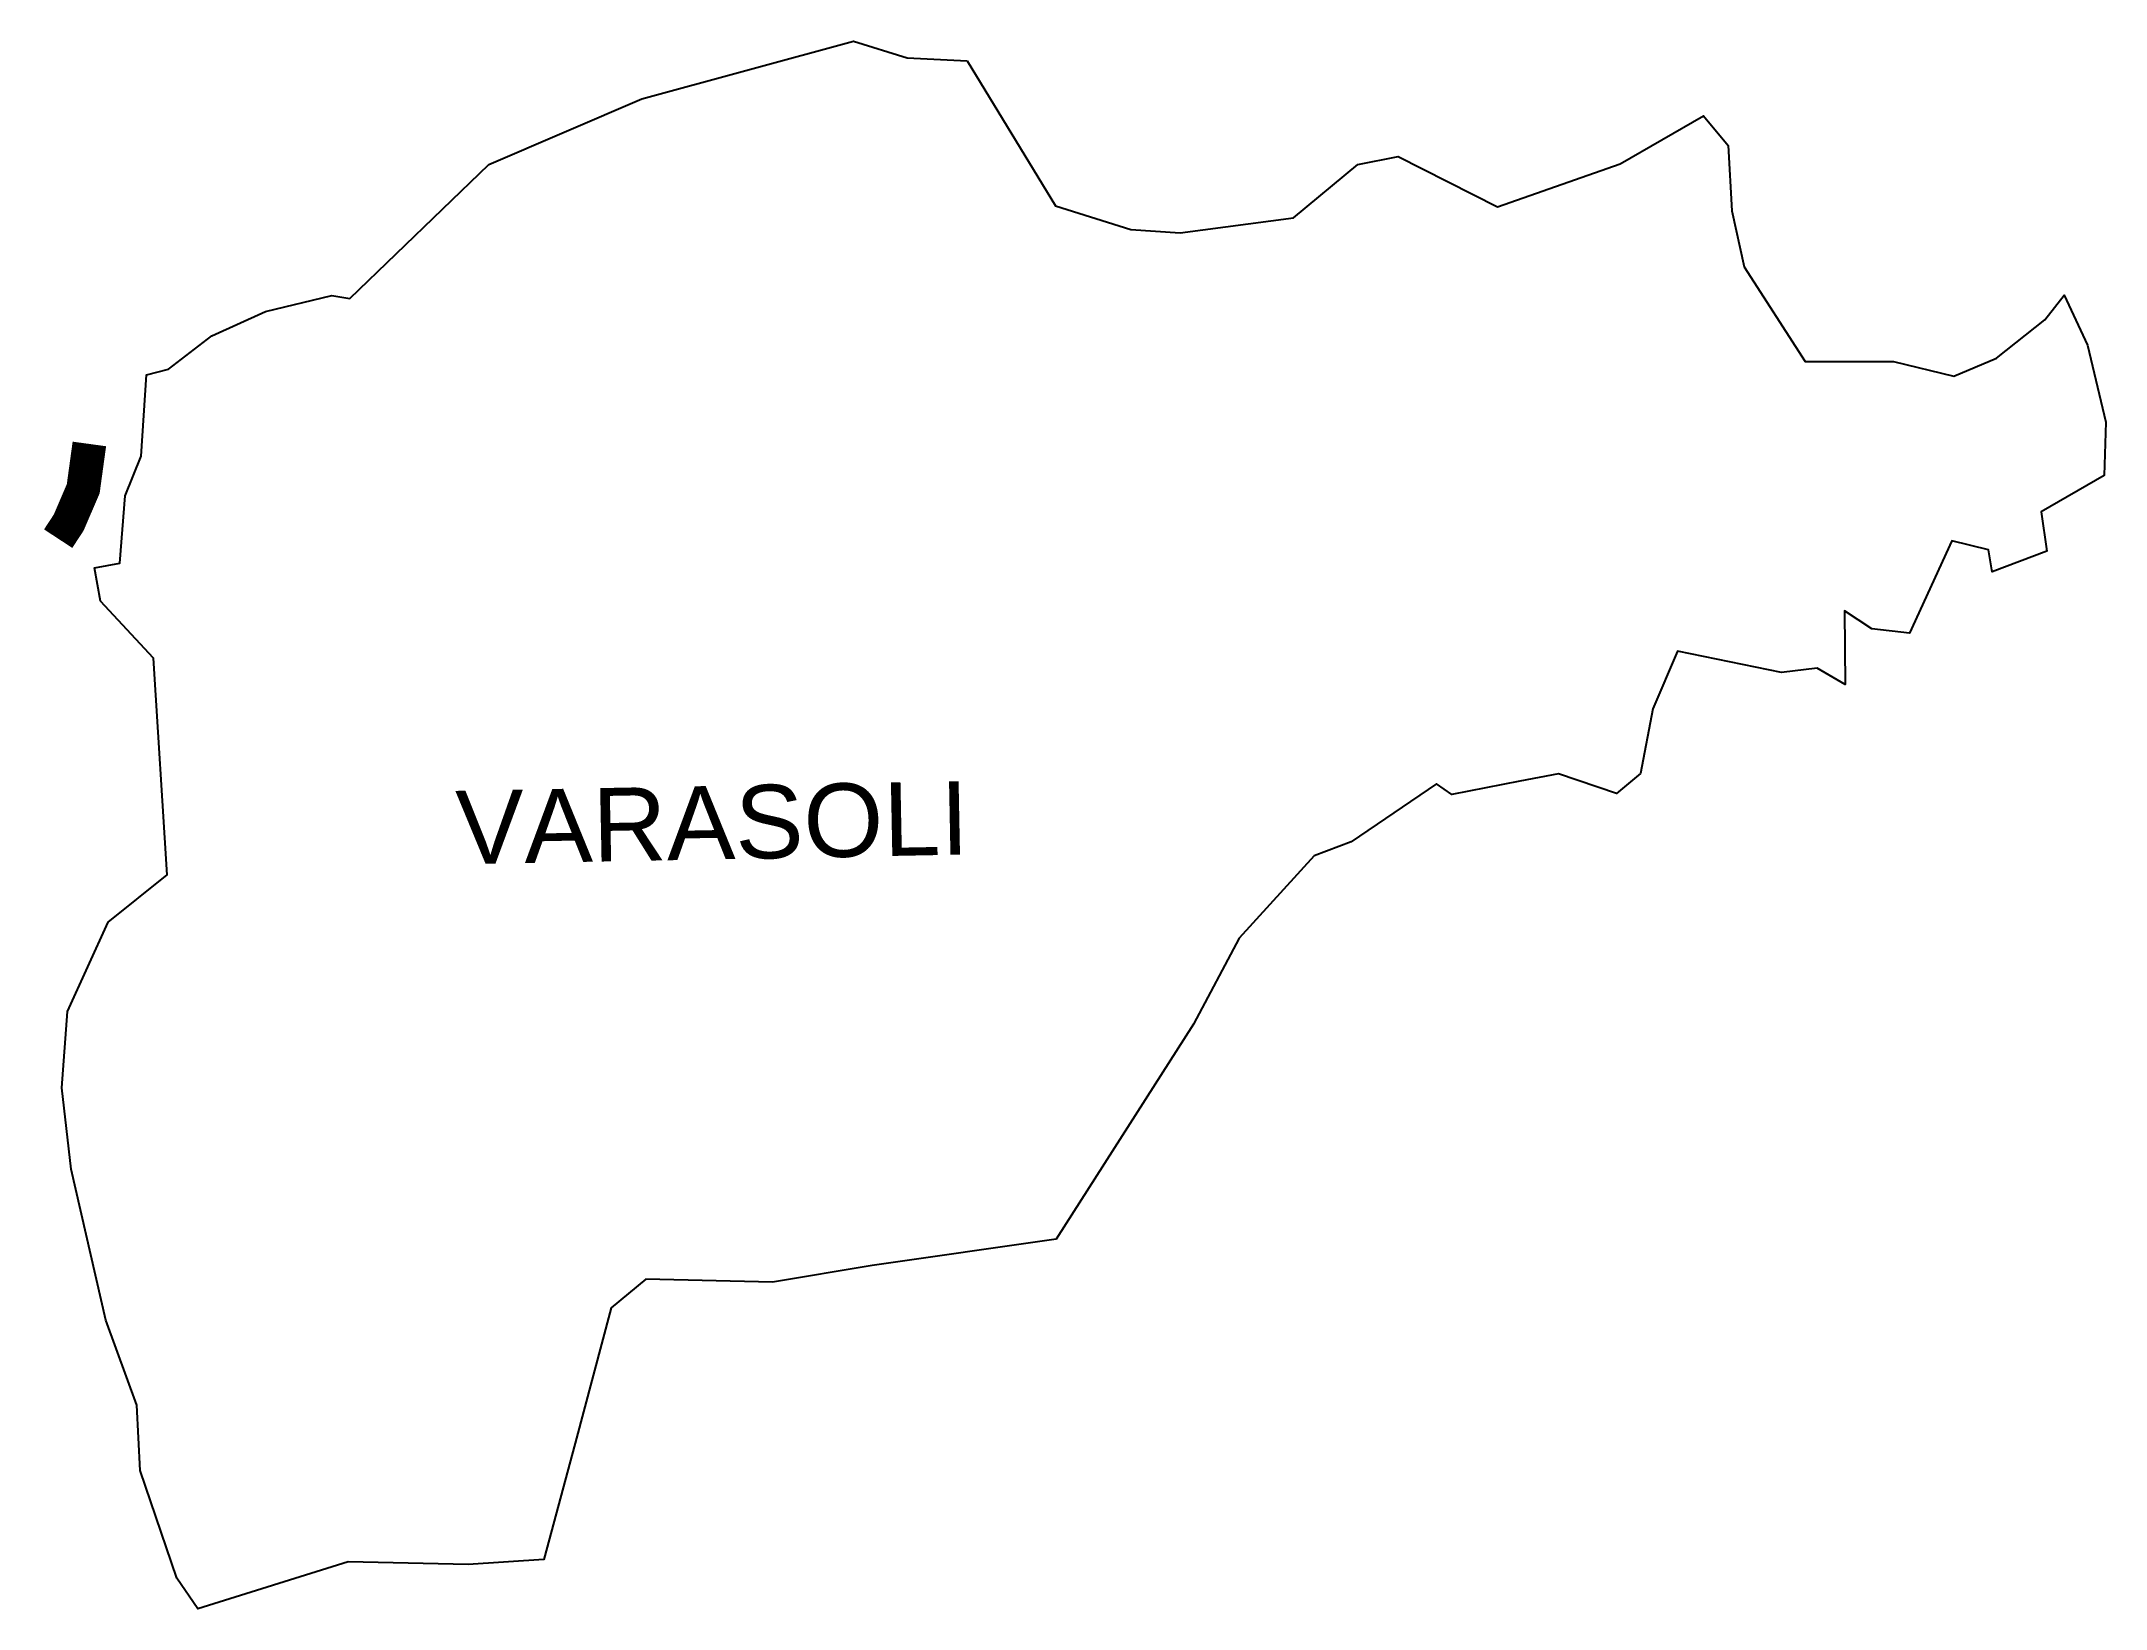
# Model space of a CAD drawing. Header units: metres. Extents: x 274617 to 277673, y 2063816 to 2066136.
import ezdxf

# ---------------------------------------------------------------- set-up
doc = ezdxf.new("R2010")
doc.units = ezdxf.units.M
doc.header["$MEASUREMENT"] = 0
for name, color, linetype in [('UNPROTECTED DUE TO CREEK', 150, 'Continuous'), ('village', 3, 'Continuous'), ('VILLAGE NAME', 250, 'Continuous')]:
    doc.layers.add(name, color=color, linetype=linetype)
doc.styles.get("Standard").update_dxf_attribs({"font": 'arial.ttf'})

msp = doc.modelspace()

# ---------------------------------------------------------------- linework, layer by layer
at = {"color": 3}
msp.add_lwpolyline([(275899.2, 2066111.8), (275988.1, 2066107.5)], dxfattribs=at)
at = {"layer": 'UNPROTECTED DUE TO CREEK', "const_width": 50, "flags": 128}
msp.add_lwpolyline([(274688.6, 2065540.2), (274679.5, 2065473.9), (274658, 2065423.8), (274642.4, 2065400)], dxfattribs=at)
at = {"layer": 'village'}
msp.add_lwpolyline([(275047.7, 2065759.8), (275074.3, 2065755.5)], dxfattribs=at)
for points in [[(275074.3, 2065755.5, 0), (275279.7, 2065953.7, 0), (275506.4, 2066050.9, 0), (275819.8, 2066136.3, 0), (275899.2, 2066111.8, 0)], [(275988.1, 2066107.5, 0), (276118.7, 2065892.9, 0), (276230.1, 2065857.7, 0), (276303.3, 2065852.8, 0), (276471, 2065875.1, 0), (276566.4, 2065953.8, 0), (276625.9, 2065965.7, 0), (276772.9, 2065891.3, 0), (276954.8, 2065954.7, 0), (277078.2, 2066026.1, 0), (277114.5, 2065981.9, 0), (277119.8, 2065885.1, 0), (277138.1, 2065802.6, 0), (277228.5, 2065662.3, 0), (277359.4, 2065662.1, 0), (277448.7, 2065640.5, 0), (277511.7, 2065667.4, 0), (277583.3, 2065723.7, 0), (277611.8, 2065760.5, 0), (277646.5, 2065686.4, 0), (277673.5, 2065572.2, 0), (277671.4, 2065493.5, 0), (277578.1, 2065439.6, 0), (277586.4, 2065381.6, 0), (277505.6, 2065350.9, 0), (277499.8, 2065383.6, 0), (277445.8, 2065396.7, 0), (277383.2, 2065260.3, 0), (277327.4, 2065266.5, 0), (277286.8, 2065293, 0), (277287.6, 2065183.9, 0), (277246.3, 2065208.5, 0), (277193.5, 2065202, 0), (277039.7, 2065233.5, 0), (277003, 2065148.2, 0), (276984.9, 2065052.2, 0), (276949.5, 2065022.6, 0), (276863.5, 2065051.8, 0), (276806.4, 2065040.8, 0), (276705.4, 2065021.2, 0), (276682.7, 2065036.9, 0), (276556.7, 2064951.4, 0), (276501.8, 2064930.3, 0), (276390.6, 2064808.4, 0), (276323.2, 2064681.1, 0), (276119.7, 2064362.8, 0), (275847.5, 2064324, 0), (275699.8, 2064299.5, 0), (275512.3, 2064304, 0), (275460.8, 2064261.2, 0), (275407.7, 2064060.9, 0), (275361.5, 2063888.6, 0), (275249.5, 2063881.5, 0), (275071.7, 2063885.5, 0), (274849, 2063816, 0), (274817.9, 2063861.3, 0), (274763.8, 2064020.8, 0), (274758.8, 2064117.1, 0), (274713.1, 2064242.9, 0), (274661.5, 2064466.5, 0), (274648, 2064587.1, 0), (274656.1, 2064700.2, 0)], [(274656.1, 2064700.2, 0), (274716.3, 2064832.3, 0), (274803.8, 2064902.4, 0), (274783.5, 2065223.1, 0), (274705, 2065307.5, 0), (274696.1, 2065356.8, 0), (274733.6, 2065363.9, 0), (274741.5, 2065463.3, 0), (274765.2, 2065522, 0), (274773.2, 2065642.7, 0), (274805.6, 2065651, 0), (274870.1, 2065700.1, 0), (274949.1, 2065736.5, 0), (275047.7, 2065759.8, 0)]]:
    msp.add_polyline3d(points, dxfattribs=at)

# ---------------------------------------------------------------- texts
at = {"layer": 'VILLAGE NAME', "insert": (275229.7, 2065026.6), "char_height": 108.748, "attachment_point": 1, "rotation": 1.1028}
msp.add_mtext_dynamic_manual_height_columns('{\\fArial|b0|i0|c0|p34;VARASOLI}', width=726.929, gutter_width=543.7, heights=[0], dxfattribs=at)

doc.saveas('drawing.dxf')
